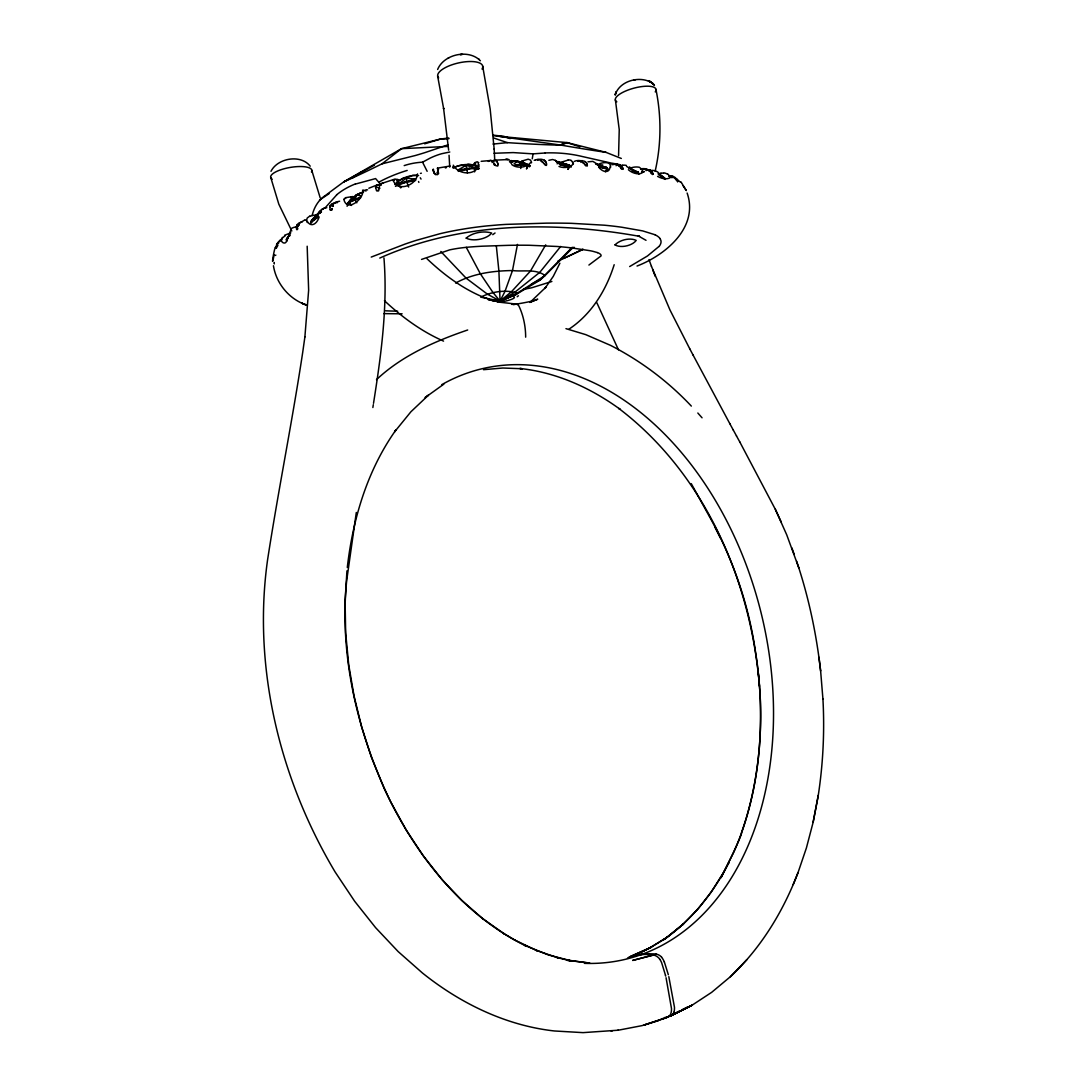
<?xml version="1.0" encoding="UTF-8"?>
<svg xmlns="http://www.w3.org/2000/svg" width="1087" height="1087" viewBox="0 0 1087 1087"><rect width="100%" height="100%" fill="white"/><g stroke="black" fill="none" stroke-linecap="round" stroke-linejoin="round"><path stroke-width="1.5" d="M304.917 336.739L302.743 352.134C292.226 421.566 278.286 490.427 267.579 559.819C252.401 667.54 279.753 779.08 335.081 871.91L354.634 901.232L375.599 927.659L398.168 951.587L422.408 972.974C460.277 1003.342 505.863 1025.584 554.465 1030.979L583.04 1032.636L618.258 1030.204M677.758 181.651L677.758 181.624A2.473 0.734 54.6 0 0 677.772 181.298A4.783 2.011 46 0 0 677.69 180.809M686.318 190.483L683.152 185.782M290.134 234.235L286.56 239.018C287.593 246.042 278.476 242.849 282.389 237.387M531.502 162.833L531.516 162.683A8.764 5.843 -22.8 0 0 531.366 161.814L530.47 160.034L528.173 159.178L521.611 161.161L523.323 161.161M310.705 223.243C311.684 218.107 317.363 214.655 321.467 211.965L318.736 213.432L311.317 220.919L311.602 222.237L310.733 222.686M346.943 570.838L345.095 600.962L345.666 632.987L348.723 664.836L354.049 695.979L361.699 727.149L371.401 757.259L384.024 788.157C414.256 853.213 461.119 914.303 526.787 946.41L524.45 945.242L548.12 954.848L571.708 960.99L567.523 960.364L589.779 963.028M618.571 155.658L619.237 129.611L615.378 99.827M483.498 369.689L502.873 368.017L522.371 368.751L519.831 368.466C556.313 372.297 590.621 387.828 620.066 409.283L618.802 408.427C708.031 476.215 754.623 589.181 760.302 699.063C762.204 751.212 755.003 804.434 733.698 852.398C700.626 917.836 742.38 837.085 741.579 832.533C760.71 777.681 764.623 718.276 756.865 660.91L754.921 647.934M610.622 167.303L610.486 165.591M546.435 164.422L546.448 164.327A2.595 1.794 36.4 0 1 546.299 164.952M659.157 175.102L664.66 177.888C666.467 182.344 662.363 173.54 659.225 174.993M304.89 336.929L308.64 290.202L307.173 246.219M312.173 215.416C314.034 207.413 318.559 199.641 325.706 195.293A139.53 3.859 -34.7 0 1 343.777 181.855L401.497 148.674L440.602 139.027L448.782 137.995M525.66 337.16C525.66 326.548 523.418 315.42 518.825 305.855A7.215 5.027 -89.9 0 0 516.61 304.224L511.637 304.36M329.972 207.141L330.013 209.017A8.017 6.182 -28.2 0 0 330.095 209.356L330.231 209.818M276.954 246.45L276.343 248.176M347.296 567.482C352.867 518.757 367.379 470.032 396.089 429.745L394.608 431.811L410.927 411.756L428.468 395.165L425.099 397.597L443.863 384.132M372.868 407.516L373.303 404.704M379.553 186.42L379.241 188.527M373.52 403.304C381.089 355.286 387.814 306.629 383.956 257.932M417.517 173.906C416.905 184.926 398.331 192.345 393.426 180.945M532.25 158.824L533.065 153.865L545.198 152.982M818.171 795.942L818.253 795.467C823.104 763.631 824.68 731.334 822.941 699.186L822.927 698.968M356.305 512.466L346.726 580.281C339.022 655.76 357.664 734.173 391.007 802.451L406.225 830.074L423.454 856.094L442.232 879.791L461.866 900.471L482.9 918.814L482.329 918.352L504.096 933.733L503.471 933.353L515.17 940.282L514.545 939.915L536.896 950.69L535.538 950.147L557.957 957.824L557.02 957.565L568.175 960.242L566.612 959.97L588.678 963.014M517.48 244.398L512.493 270.541L504.979 291.411L500.061 301.085L492.289 300.922M813.117 822.343L818.253 795.467L813.117 822.343L806.405 847.955L798.021 872.616C783.197 911.449 761.036 947.905 730.6 976.52L711.632 992.363L692.202 1005.122L670.217 1016.114A23.398 16.128 68.8 0 1 669.809 1016.291L664.728 1017.541M652.703 173.961L652.689 173.879A2.636 1.277 49 0 1 652.743 174.382L652.703 174.341M655.162 171.135C661.331 144.326 661.467 116.255 655.923 89.338M332.622 206.489L332.907 205.389M615.215 94.841L616.071 92.042L615.215 94.841C619.685 80.166 641.697 74.813 653.328 83.916L649.836 81.416L653.328 83.916M277.294 244.711L277.715 243.42M520.741 168.485L521.298 163.96L517.249 161.352L509.803 161.161L517.249 161.352L530.103 165.564M298.327 225.851L298.68 224.724M288.775 235.213L291.153 229.303M474.584 171.882L475.97 165.36C468.782 163.77 461.01 164.219 454.325 167.466M288.694 235.539L286.696 240.934L286.56 239.018M331.983 209.302L331.943 209.424A2.622 1.413 -70.5 0 1 331.603 210.09M343.872 199.41C346.712 212.142 362.745 200.09 362.949 191.217M622.688 169.368L621.37 168.675M276.709 245.064L276.343 246.912A7.65 4.144 -61.3 0 0 276.37 247.333L276.329 247.85M437.626 69.486C443.809 54.228 468.714 48.657 480.386 60.79M614.182 264.712C606.233 290.066 591.532 314.211 569.044 329.103M286.71 239.751L288.272 237.958L288.001 236.667L290.066 235.566M673.845 1012.364L674.225 1011.032A16.291 11.21 68.5 0 0 674.47 1007.255L668.818 976.669M270.989 171.311C277.674 157.995 300.8 154.028 310.216 166.189M379.852 185.075L380.26 184.301M319.578 212.957L321.684 209.411L325.217 207.753M793.211 884.533L798.021 872.616M559.859 263.258L553.269 276.37L544.845 288.503L546.082 287.022L530.673 301.765M526.692 168.77L527.793 164.477L517.629 161.039L513.73 161.093M652.648 174.504L651.561 173.771A4.239 1.06 53.8 0 1 651.154 173.404L650.909 172.86M347.066 206.272L348.438 203.568M568.148 169.382L569.398 165.197L556.381 161.583M331.657 210.131L330.38 210.144A4.525 3.125 -57.2 0 1 330.285 209.791M727.991 864.083L729.064 862.29C713.602 892.59 691.848 919.996 663.858 939.616L665.991 938.149L648.953 948.38L629.577 956.845M526.421 168.716L528.078 165.808L530.225 166.148M311.602 222.237L318.192 216.775L315.121 217.903L315.407 219.221M545.701 244.874L530.442 271.084L511.61 291.561L500.061 301.085L493.743 300.868M605.391 171.651L607.062 168.865L606.777 167.588L595.717 163.892L604.318 167.711M722.841 873.649L711.183 892.128L698.126 908.868L682.677 924.697L683.655 923.801L666.766 937.497L683.139 924.222M567.93 169.314L569.697 166.501L571.327 166.977M274.182 254.616C270.581 272.62 273.87 249.1 275.432 247.428M333.532 203.921L335.693 202.073L339.633 201.231M605.228 171.569L608 168.906M316.249 215.28L319.972 211.191A148.158 58.426 27.8 0 1 323.26 208.677M289.346 235.594L286.425 239.385L286.968 240.893M351.346 205.47L348.601 201.978L350.517 199.505L356.359 194.79L363.71 191.747L357.012 194.886L346.835 203.921M313.654 220.063L315.515 217.713L311.317 220.919M278.625 241.79L279.685 240.662M560.715 246.436L539.818 272.321L515.156 291.955L500.061 301.085L493.525 300.827M507.004 296.669L504.925 299.21L500.061 301.085L488.443 299.944M394.839 184.573C400.22 178.051 409.283 175.156 417.571 175.306M658.953 246.477L647.458 255.988L629.672 266.56M492.085 162.574L492.995 161.623M730.382 976.737L746.905 959.617M572.224 247.32L540.157 279.984L515.877 294.604L500.061 301.085L480.712 297.131C491.786 291.629 505.604 289.387 517.466 293.055L545.063 275.555L573.148 247.36M473.905 163.512L475.671 163.43M557.115 163.824L559.234 161.814L563.8 164.382L569.398 165.197L571.205 166.406M346.97 204.505L351.414 201.367L360.585 197.888M376.496 379.648C401.959 355.639 434.949 341.155 467.682 329.986M336.671 194.899L325.597 207.345L323.301 208.704M408.209 176.637L395.464 186.38M517.629 161.039L514.056 163.892M517.195 296.737L518.404 295.773M495.047 232.998L492.751 234.67M374.444 165.183L343.791 181.855A139.883 10.272 -28.4 0 0 368.873 170.238L382.013 163.838L401.497 148.674L447.79 146.419M474.992 162.588L477.22 161.759L478.769 162.71M479.109 168.648L471.554 168.648L458.32 171.352L458.021 169.993L468.008 164.259L475.97 165.36L478.891 166.773M319.524 200.062L329.252 193.54M352.881 177.711L361.224 172.126M345.245 197.725L352.582 196.584L351.006 197.29M512.643 295.256L504.925 299.21L500.631 299.971M284.563 235.268L290.827 232.849M540.511 160.944L541.543 160.441M488.253 161.447L489.938 160.618A14.946 5.666 84.3 0 1 492.995 161.474M314.782 216.462L317.825 214.56L316.426 214.655M667.282 937.076L649.605 948.095L650.787 947.402L630.854 956.329M348.601 201.978L360.422 197.114M588.909 265.051L600.921 256.029A6.155 1.467 -13.1 0 0 601.029 255.812L601.043 255.703A20.517 4.891 -13 0 0 601.029 255.187L600.853 254.779A45.749 10.897 -12.8 0 0 597.347 252.605M404.187 165.604A61.687 47.774 11.1 0 1 422.571 162.18L430.126 158.118A60.342 50.926 -31.2 0 1 441.689 153.715L449.787 152.003M397 185.673L404.486 182.725L415.642 180.442L415.356 179.083L403.753 177.888L396.904 182.113L400.723 187.834M582.999 249.222L557.93 261.057M563.569 258.516L582.809 249.48M580.866 162.343C583.841 160.006 576.178 160.088 574.276 161.433M447.966 58.345L448.727 57.924M360.028 193.269L357.012 194.886L354.484 198.88L356.821 202.807M690.897 1005.855L670.135 1016.155L691.563 1005.516M637.036 266.03C665.57 255.078 698.995 227.332 687.133 193.038M309.686 216.164L307.254 217.998L306.452 220.484M642.05 951.777L651.616 947.049L639.632 952.905M667.214 1017.092L679.09 1011.195M682.052 1009.728L687.989 1006.779M453.537 168.105C461.323 162.452 470.508 167.14 478.987 168.064M621.329 158.457L606.002 152.357L567.061 142.601L561.585 145.21L493.172 135.535M616.003 165.672C620.826 164.246 613.435 162.955 611.465 163.92M455.616 283.055C472.94 273.476 492.968 270.826 512.493 270.541C523.2 271.954 535.864 268.53 545.063 275.555L540.157 279.984L531.638 284.006M562.088 161.949L568.243 160.034M631.995 955.976L643.436 953.693L656.018 953.951M574.33 247.347L570.24 249.168M398.44 183.825L415.356 179.083M534.206 160.319L535.524 159.803M371.224 257.075L405.084 244.072A159.368 39.431 -12.2 0 1 416.131 240.39L439.922 233.732A86.811 22.283 -12 0 1 457.776 230.023L466.432 228.569A114.774 29.023 -11.9 0 1 487.289 225.879L498.987 224.86A177.521 43.521 -11.7 0 1 506.352 224.384L546.353 223.148A369.458 82.789 -11 0 1 571.49 223.324L604.318 225.199A362.12 81.443 -11.1 0 1 621.805 227.237L642.743 230.92L654.999 234.738M379.771 258.067C460.779 221.857 553.528 220.946 639.536 236.341L638.205 235.906L646.018 240.309M537.589 160.346L541.543 159.286L544.41 160.102M318.736 213.432L320.054 212.875M642.268 172.222L643.939 171.515M646.018 170.645C650.665 168.893 642.58 168.077 640.542 169.015M529.777 302.444L537.739 299.183L531.163 301.738M368.846 188.228L377.542 184.804M421.539 259.413L449.61 249.901A7.514 1.943 -12 0 1 450.616 249.67L451.852 249.426A44.567 11.278 -12 0 1 456.608 248.583A36.36 9.239 -12 0 1 459.081 248.203L463.442 247.646A67.489 16.889 -11.9 0 1 469.244 247.062L476.038 246.559A173.54 41.252 -11.5 0 1 482.411 246.192L508.403 245.336A306.221 68.318 -11.1 0 1 529.369 245.268L556.897 246.464A301.656 67.476 -11.1 0 1 571.735 247.931L589.942 250.689A178.295 41.252 -11.9 0 1 592.741 251.274L597.429 252.578M548.853 160.319L552.549 159.504L555.416 160.346M355.395 184.07L375.599 178.581L381.17 184.967M666.195 1017.772L644.088 1025.041L666.739 1017.554A23.438 16.169 69.7 0 0 667.065 1017.418L667.418 1017.255A15.748 10.856 69.5 0 0 668.94 1016.291L669.402 1015.856A9.756 6.726 69.4 0 0 670.828 1013.627L671.195 1012.282A16.319 11.237 69.5 0 0 671.481 1008.478L666.059 977.729M350.517 199.505L355.136 197.807L356.359 194.79L361.129 195.905M551.883 281.465L531.896 287.715A7.066 1.63 -12.6 0 1 531 287.919L529.885 288.15A41.17 9.674 -12.6 0 1 525.646 288.911A33.942 7.949 -12.6 0 1 523.472 289.264M671.318 177.575L674.592 177.33A7.582 6.875 -61.8 0 1 675.041 177.602M577.836 161.406L582.021 160.618L584.928 161.419M447.98 144.843L425.112 152.56A62.421 9.851 -17.9 0 1 415.193 155.55L382.013 163.838M665.76 1017.921L661.467 1018.832M629.821 168.567L631.696 168.009M396.578 180.129L398.222 179.627L394.934 179.07L382.148 183.295M658.518 1020.625L642.009 1025.639L617.661 1030.327M424.664 143.824L440.602 139.027L448.917 138.674M304.333 220.226L299.496 223.175A8.166 6.468 51.8 0 0 299.02 223.637M458.021 169.993L475.372 167.52M587.958 161.841L592.891 161.392L596.79 163.824M612.334 164.694L616.954 163.96L620.106 164.776M632.131 955.935L644.401 954.4L653.45 954.902M620.718 165.767L622.552 165.36M304.713 220.117L305.868 219.846M420.465 173.417L421.362 173.186M334.334 202.97L335.312 202.793M433.102 170.442L434.216 173.404L433.496 170.061M438.618 173.58L437.721 169.45L438.632 169.259M562.101 143.566L567.061 142.601L579.86 146.799M445.357 167.941L446.159 167.792M528.078 165.808L525.048 165.02L515.401 165.482L515.238 164.694L527.793 164.477M437.721 169.45L437.477 168.145L450.127 166.012M555.919 160.699L560.09 164.721L563.8 164.382L564.085 165.7L569.697 166.501M633.816 80.18L635.093 79.99M643.884 169.246L649.849 169.925M378.33 184.6L380.993 184.872M599.005 166.691L606.777 167.588L607.674 169.042M335.801 202.725L337.513 202.603M277.416 243.556L278.598 243.434M461.635 54.472L460.249 54.622L462.695 54.364M606.002 152.343A312.757 12.99 12.1 0 1 561.626 145.223A314.36 32.311 7.9 0 1 507.425 142.642L492.995 144.082M481.161 161.324L490.74 160.482M599.141 167.262L607.062 168.865M494.014 153.267L513.159 152.588L533.065 153.865M519.79 163.349L524.831 163.023L529.451 166.882M631.9 170.795L638.151 172.14L638.939 174.097M611.03 1031.019L612.253 1030.938M495.835 160.115L508.933 159.504M500.455 136.459L567.061 142.601M497.221 302.2C500.21 302.757 522.358 297.947 511.406 295.909M633.368 170.808L638.762 173.635M660.978 176.311L665.04 179.396M299.251 225.023L297.172 225.036A8.248 6.794 13 0 0 296.615 226.476L296.411 228.392A7.799 5.421 -47.1 0 0 296.466 228.718M402.108 313.803L383.82 313.627M475.943 168.784L478.756 168.784L476.052 167.194M564.085 165.7L560.308 164.925M397.679 311.195L391.619 311.031A441.349 120.562 -14.2 0 1 385.722 310.814M418.604 175.578L412.666 175.387L407.041 177.629L406.389 181.026L408.671 187.046M562.088 161.949L563.569 162.004M556.204 161.664L558.732 161.664M515.7 304.007L499.857 302.24M556.544 161.637L559.234 161.814M492.642 135.101L503.784 136.31L510.17 138.62M602.755 164.939C591.301 165.373 608.91 159.463 610.283 165.047A8.682 6.033 -12 0 1 610.5 165.577M330.38 205.769L333.369 206.15M635.148 171.556L638.151 172.14L638.436 173.39M642.037 171.515L644.115 171.963M601.695 166.365L606.777 167.588M497.764 300.474L500.061 301.085L515.877 294.604L517.466 293.055L500.061 301.085L487.411 294.156L466.051 278.109L440.806 251.464M463.429 164.911L464.951 165.333L467.002 168.159L467.342 172.887M565.96 328.641L585.771 334.647L610.418 345.313C640.623 360.748 668.097 381.374 691.332 406.09M565.389 163.879L569.398 165.197M493.702 138.008L507.425 142.642M617.729 164.545L582.143 156.487A257.537 163.906 -53 0 0 545.212 152.941M305.338 304.618C288.734 298.653 276.152 283.123 273.435 265.731M571.028 160.373L571.11 160.414A7.962 5.204 -66 0 1 572.55 162.506M376.007 186.76L379.839 188.364M661.141 177.018L662.309 177.521M484.884 297.852C463.13 289.128 444.012 274.929 427.109 258.855M629.21 168.159L638.151 172.14M485.21 297.689L490.767 300.189M443.55 341.114C421.539 331.44 401.905 317.051 384.431 300.678M630.569 168.798L634.618 170.727L634.903 171.991M597.143 163.892L602.184 166.46L602.483 167.738M495.903 160.509L496.922 161.419M686.21 190.538L684.185 187.127M453.279 165.183C458.198 174.599 475.101 176.203 479 165.278A8.533 5.068 -36.5 0 0 479.014 164.708M348.886 203.323L351.59 205.321M677.595 181.706L676.834 180.673M511.121 160.468L512.928 162.14M629.495 166.895L631.112 168.485M658.763 173.159C657.404 170.238 647.716 169.015 650.665 172.52M435.507 174.504L437.517 174.64A2.813 2.391 -23.4 0 0 437.748 174.083M599.154 166.297L597.361 164.409M478.525 58.793L479.299 59.595M398.739 185.184L400.954 187.507M674.782 177.915L676.141 179.6M619.142 165.795L621.085 168.322M697.827 413.019L702.053 417.802M585.676 165.577L587.184 166.08A2.745 1.753 40.6 0 0 587.293 165.659A5.299 3.723 26.5 0 0 587.32 165.088M661.521 957.199L662.445 958.394A14.675 10.163 69.5 0 1 664.306 961.913M654.129 84.949L652.879 83.509L654.442 85.425M621.356 165.822L622.077 166.841A9.063 7.31 -14.6 0 1 622.471 167.412L622.43 167.602M583.379 162.629L584.697 164.327M676.644 179.206L676.114 178.567A7.65 6.862 -26.8 0 0 675.136 177.494M542.549 161.569L543.704 163.159M586.097 162.479L586.654 163.349A9.185 7.269 -31.9 0 1 586.953 164.151L586.994 164.137M681.332 182.439L684.103 186.991M493.865 162.873L494.898 164.45M659.85 959.373L658.939 958.163A12.106 8.411 70.4 0 0 653.464 955.065M545.47 161.175L545.973 162.045M651.833 171.787L651.29 171.094A7.813 6.576 -49.7 0 0 650.434 170.238M641.751 169.64L640.759 168.444A7.229 5.489 -42.3 0 0 640.066 167.914M691.278 483.647L708.833 515.483M291.805 231.001L278.829 204.193L270.745 177.466M736.456 435.873L739.867 442.096M739.812 441.988L775.398 509.45L786.743 534.872L798.796 567.822L796.581 561.137M733.114 429.745L736.524 435.982M729.771 423.604L733.182 429.854M729.839 423.699L693.003 354.919M689.647 348.601L693.058 355.014M466.282 247.333L480.305 273.707L493.009 292.539L500.061 301.085L498.906 271.084L496.324 245.866M689.688 348.682L669.959 309.944L651.398 266.22M708.914 515.618C731.891 556.68 747.761 601.614 754.962 648.151M618.462 349.824L596.817 302.675M422.598 162.276L427.15 171.311M714.702 526.665L720.382 537.97M497.398 162.167L497.792 163.267M781.173 521.923L775.344 509.327M664.334 961.9L668.342 974.74M572.903 162.221L573.229 163.648M791.866 547.902L794.271 554.492M652.648 269.59L655.257 276.383M651.426 266.288L649.007 259.603M433.998 171.787L434.718 173.376A8.356 5.421 27 0 0 434.841 173.716M320.217 197.902L311.752 170.251M296.602 229.534L297.471 229.534A2.582 0.883 -77.8 0 0 297.593 228.8M798.741 567.659C809.543 601.233 816.663 635.949 820.631 670.992L818.932 657.214M437.49 168.105L437.844 169.654M546.245 162.778L546.313 163.036A8.057 6.305 -6.8 0 1 546.448 163.648L546.448 163.852M665.461 975.243L665.692 976.153M665.448 975.148L661.698 962.892A14.702 10.191 70.5 0 0 659.85 959.359M433.305 169.083L433.496 169.925M664.347 177.657L664.51 178.363M663.029 176.841L663.192 177.561M637.607 171.95L637.77 172.67M635.841 171.23L636.004 171.963M605.962 167.466L606.125 168.2M603.652 166.895L603.815 167.643M600.69 166.624L600.866 167.371M570.417 165.849L570.593 166.61M568.311 165.142L568.487 165.903M565.498 164.735L565.661 165.496M562.088 164.64L562.251 165.401M529.056 165.075L529.233 165.849M526.461 164.504L526.624 165.278M523.2 164.246L523.363 165.02M519.423 164.314L519.586 165.088M477.261 167.846L477.438 168.621M473.47 167.833L473.633 168.621M469.258 168.159L469.435 168.947M464.828 168.784L465.005 169.572M460.317 169.708L460.48 170.496M413.155 179.749L413.318 180.537M408.644 180.727L408.807 181.515M404.323 181.937L404.486 182.725M400.329 183.35L400.492 184.138M356.373 198.445L356.55 199.22M352.827 199.913L352.99 200.687M349.878 201.462L350.041 202.25M347.636 203.052L347.799 203.826M316.589 217.427L316.752 218.188M313.953 218.935L314.102 219.696M312.037 220.444L312.186 221.204M310.936 221.911L311.099 222.672M287.348 237.645L287.511 238.393M482.669 66.117L490.155 108.958L494.191 149.218M437.626 76.022L443.686 108.917L443.55 108.048L448.659 150.169M437.979 170.442L438.075 171.406M758.359 673.492L759.514 686.291M820.631 670.992L822.941 699.186M622.729 168.798L622.742 168.893A5.272 3.343 33.7 0 0 622.783 168.376M449.053 155.278L449.733 167.126M494.164 148.946L494.789 161.256M375.898 188.037L376.238 189.845A8.248 6.4 -1 0 0 376.347 190.184L376.605 190.633A4.688 3.791 -35.3 0 0 376.809 190.972L378.548 190.904A2.853 2.052 -57.3 0 0 378.765 190.307A5.544 3.179 -61.9 0 0 378.86 189.614M497.995 164.64L497.995 164.844A5.353 4.266 3.3 0 1 497.9 165.455L497.9 165.564A2.704 2.133 22.7 0 1 497.697 166.039L495.862 165.672A4.701 3.003 36.2 0 1 495.4 165.292L495.128 164.776A8.085 3.071 44.3 0 1 494.775 164.436M441.784 384.649A303.871 213.691 76.1 0 1 761.131 613.014A303.871 213.691 76.1 0 1 584.412 963.354M616.832 101.825A21.02 6.739 -15 0 1 634.509 88.006A21.02 6.739 -15 0 1 655.244 91.892M438.659 77.924A23.044 8.397 -12.8 0 1 459.638 62.693A23.044 8.397 -12.8 0 1 482.017 69.065M272.226 179.233A20.87 6.44 -9.7 0 1 289.196 167.615A20.87 6.44 -9.7 0 1 311.466 171.963M513.431 304.618A107.396 25.341 -12.6 0 0 515.197 304.333L522.331 303.083A79.636 18.52 -12.6 0 0 533.35 300.854M659.714 238.447A79.283 18.914 -13 0 1 659.116 246.45M654.985 234.751A106.444 25.395 -12.8 0 1 659.918 238.393M648.015 170.129A8.03 5.258 70.4 0 1 649.116 171.189M673.424 177.059A7.867 6.359 73.2 0 1 674.619 178.132M668.967 175.646A13.533 12.283 -63.5 0 1 673.614 176.624M276.872 245.105A7.962 6.862 -17.8 0 1 277.606 243.637M277.226 243.406A13.927 12.65 35.4 0 1 281.017 240.58M296.982 224.832A14.308 11.305 53.9 0 1 302.172 221.87M432.925 170.605A8.791 2.283 54.9 0 1 432.993 169.654M493.715 164.015A8.614 0.992 62.5 0 1 494.327 165.034M582.265 162.126A8.329 3.832 67.9 0 1 583.23 163.213M317.608 215.049A9.715 8.764 51.5 0 1 317.499 214.615M560.851 162.357A9.674 6.413 -89.2 0 1 560.987 163.743M520.211 161.691A9.837 5.788 88.3 0 1 520.374 163.634M472.03 164.64A9.96 3.261 82 0 1 472.274 166.202M398.195 182.276A9.973 5.748 71.7 0 1 397.489 179.545M353.153 199.709A9.878 7.813 63.1 0 1 352.066 196.625M649.809 170.007A7.799 6.332 -81.1 0 1 650.339 170.387M652.091 171.678A8.75 7.188 -10.9 0 1 652.458 172.48A7.568 5.544 17.3 0 1 652.757 173.173M652.73 173.472A5.014 2.908 38.2 0 1 652.798 173.92M670 176.257A21.074 19.145 -64.6 0 1 673.098 176.502M677.065 179.056A8.465 6.604 13.2 0 1 677.473 179.763M677.527 179.926A7.324 4.62 30.7 0 1 677.785 180.496M274.128 262.891A7.636 5.299 -85.7 0 1 274.141 262.443M274.277 263.91A5.109 2.31 -86.5 0 1 274.264 263.271M279.576 240.512A21.957 19.946 38.4 0 1 282.036 239.113M278.639 241.803A7.949 7.201 33.4 0 0 278.204 242.387A8.017 6.943 69.2 0 0 277.593 243.352M276.465 245.349A9.131 6.06 -88.7 0 1 276.709 244.344M276.56 246.328A7.881 3.166 -83.4 0 1 276.682 245.608M276.438 248.026A4.362 1.372 -76.4 0 1 276.424 247.687M298.517 224.574A8.193 5.72 76.7 0 1 299.007 223.569M297.322 226.096A9.335 4.28 -87.3 0 1 297.661 224.887M297.634 226.87A8.017 1.141 -80.3 0 1 297.852 225.892M297.621 228.148A5.313 0.802 -77.6 0 1 297.525 228.65M296.669 229.466A4.416 2.364 -68.3 0 1 296.588 229.14M333.383 203.731A8.329 5.258 61.5 0 0 333.043 204.22A8.343 4.144 81.1 0 0 332.704 205.09M331.956 205.035A9.484 2.188 -84.5 0 1 332.364 203.826M331.712 208.609A8.139 0.707 -76.4 0 1 331.617 209.017M331.943 208.731A5.394 1.97 -71.9 0 1 331.793 209.288M329.823 207.087A8.506 6.196 31.4 0 1 330.339 205.756M330.217 205.565A14.593 9.09 64 0 1 334.375 203.133M380.178 184.097A23.289 8.682 71 0 1 382.964 183.377M379.417 185.021A8.451 3.261 68.8 0 1 379.635 184.641M379.363 185.632A8.465 1.889 85.6 0 1 379.58 184.844M378.507 189.043A8.288 2.582 -70.7 0 1 378.358 189.722M375.518 187.82A8.669 4.81 45.1 0 1 375.803 186.597M375.898 186.529A14.824 5.544 70.9 0 1 378.371 184.763M437.681 170.577A8.56 1.332 -87.7 0 1 437.762 171.393M437.219 172.208A9.715 3.791 -71 0 1 437.164 173.037M437.599 172.588A8.356 4.932 -56.8 0 1 437.49 173.336M437.857 173.417A5.517 4.226 -38.6 0 1 437.708 173.961M435.452 174.531A4.769 3.886 6.1 0 1 435.18 174.192M491.677 161.352A63.236 24.566 84 0 1 492.207 160.998L492.954 160.672A23.303 8.968 84.7 0 1 495.903 160.305M496.841 161.596A8.587 4.321 -78.2 0 1 497.262 162.384M497.588 163.376A9.742 6.631 -49.9 0 1 497.669 163.96M497.832 164.042A8.438 6.386 -29.2 0 1 497.832 164.667M544.315 160.414A8.288 4.756 87.6 0 1 544.723 160.835M544.818 160.536A8.356 5.625 -69.9 0 1 545.389 161.27M545.878 162.099A9.511 7.201 -40.3 0 1 546.095 162.846M546.503 163.852A5.381 3.968 20.8 0 1 546.489 164.341M546.544 165.319A1.549 1.033 42.8 0 1 544.573 164.382A4.525 2.269 45.3 0 1 544.234 164.028M543.813 163.458A7.935 1.603 49.9 0 1 543.554 163.104M541.598 161.365A8.519 2.826 65.5 0 1 542.44 162.479M535.578 160.074A18.411 10.761 89.8 0 1 541.38 159.789M584.847 161.637A8.125 5.408 -89.3 0 1 585.309 162.031M585.39 161.814A8.139 6.033 -64.6 0 1 586.029 162.547M587.17 164.191A7.881 6.169 -1.2 0 1 587.293 164.884M585.526 165.591A4.525 1.957 48.1 0 1 585.214 165.197M584.779 164.572A7.949 0.87 51.7 0 1 584.507 164.205M620.052 164.911A7.976 5.938 -85.7 0 1 620.541 165.292M620.623 165.142A8.017 6.4 -57.8 0 1 621.329 165.849M622.606 167.575A7.84 5.856 12.2 0 1 622.742 168.064M622.797 168.92A2.745 1.495 45.9 0 1 622.742 169.327M621.275 168.757A4.362 1.4 51.9 0 1 620.976 168.363M618.055 165.21A8.139 4.579 69.4 0 1 618.992 166.189M658.056 173.934A43.86 39.377 -86.4 0 1 660.91 173.404M660.91 173.159A21.061 18.683 -77.7 0 1 663.491 173.146M664.103 172.901A10.34 8.954 -63.1 0 1 667.472 174.246M667.88 174.042A7.106 5.517 -23.5 0 1 668.981 175.931M669.144 175.958A8.152 5.218 9.1 0 1 669.415 176.773M670.353 177.548A10.462 5.829 23.3 0 1 657.594 176.393M658.559 173.621A8.152 2.174 48.5 0 1 659.238 174.368M680.775 181.923A7.609 4.022 48.2 0 1 681.236 182.48M679.973 181.896A6.576 4.525 48.3 0 0 678.261 180.456A13.615 12.052 61.2 0 0 675.503 179.545M275.541 255.418A10.367 7.568 -35.7 0 1 275.826 255.105M275.364 247.374A13.37 12.039 26.1 0 1 277.946 245.621M282.933 237.673A9.185 7.093 -4.7 0 1 285.161 235.92M296.18 226.626A33.982 25.993 40.6 0 1 297.417 226.341M290.84 228.895A13.954 11.019 48.9 0 1 296.194 227.02M319.17 216.911A11.875 6.943 -82 0 1 307.662 221.897M307.349 222.563A9.769 5.924 -52 0 1 306.969 221.408M306.738 221.449A8.628 5.625 -31 0 1 306.683 220.416M309.754 216.299A21.604 16.427 51.7 0 1 312.037 215.634M311.969 215.539A44.553 34.906 66.9 0 1 316.494 215.077M325.298 207.902A45.219 28.248 51.7 0 1 326.807 207.712M318.668 213.514A8.737 1.508 -71.7 0 1 319.578 211.231M318.165 214.655A9.769 0.72 -69.5 0 1 317.839 215.552M343.818 199.369A9.674 5.856 29.5 0 1 345.734 198.282M365.911 189.709A35.232 14.416 59.2 0 1 367.596 189.885M362.528 190.184A14.498 6.182 65.7 0 1 365.993 191.067M393.018 180.564A9.729 3.981 40.3 0 1 394.527 180.238M420.248 177.779A35.164 2.228 64.1 0 1 421.036 179.097M418.536 181.515A14.471 1.128 71.3 0 1 418.862 182.399M452.64 166.827A42.284 3.397 89.3 0 1 452.871 167.792M474.326 164.436A60.369 21.849 71.1 0 1 475.277 163.254M478.239 163.335A7.432 3.057 -65.7 0 1 478.239 164.925M530.633 162.547A11.332 7.84 -5.3 0 1 511.705 164.504M512.344 162.493A8.954 1.454 41.5 0 1 510.917 160.93M509.463 161.678A11.237 3.818 59.9 0 1 511.257 163.363M506.95 159.599A22.963 10.68 82.3 0 1 508.648 159.707M505.55 159.395A48.032 21.917 -87.8 0 1 506.963 159.028M573.46 163.743A10.408 7.215 1 0 1 558.99 166.474M555.43 160.455A7.432 3.451 60.7 0 1 555.933 160.822M568.256 159.83A14.131 9.362 -84.6 0 1 571.001 160.496M610.079 166.95A10.449 6.155 58.9 0 1 598.557 167.045M596.831 164.259A8.764 1.617 48.4 0 1 597.334 164.762M622.538 165.224A18.438 14.09 86.2 0 1 626.397 165.441M631.629 167.697A23.14 18.982 -86.8 0 1 639.482 167.289M642.403 169.558A8.913 6.169 -4.1 0 1 642.322 171.569M643.056 172.004A9.973 5.87 26.9 0 1 628.395 169.749M626.533 166.406A8.03 4.47 56.1 0 1 629.02 168.172M379.105 182.018A145.821 107.531 6.4 0 1 407.19 170.428M336.59 194.858A124.326 76.389 23.8 0 1 355.3 183.975M627.484 958.204A11.957 8.22 70.8 0 1 629.631 956.995M630.12 957.199A11.943 8.207 69.8 0 1 632.199 956.057M670.475 1015.992A15.721 10.829 68.6 0 0 671.997 1015.027L672.459 1014.592A9.742 6.712 68.4 0 0 673.858 1012.377M656.032 954.114A12.079 8.383 69.4 0 1 661.589 957.049M466.201 238.107C473.049 241.885 486.881 239.14 491.718 233.08C483.661 230.498 472.546 232.604 466.201 238.107M615.025 244.874C620.663 248.366 632.254 245.798 636.221 240.39C629.876 237.401 619.875 239.901 615.025 244.874M692.202 1005.122L670.815 1015.815L692.202 1005.122M653.695 954.957L632.716 960.419L653.695 954.957M307.159 305.338L301.792 303.191L307.159 305.338M649.048 81.09L648.3 80.764L650.502 81.756L649.048 81.09M434.311 173.852L434.311 173.852"/></g></svg>
